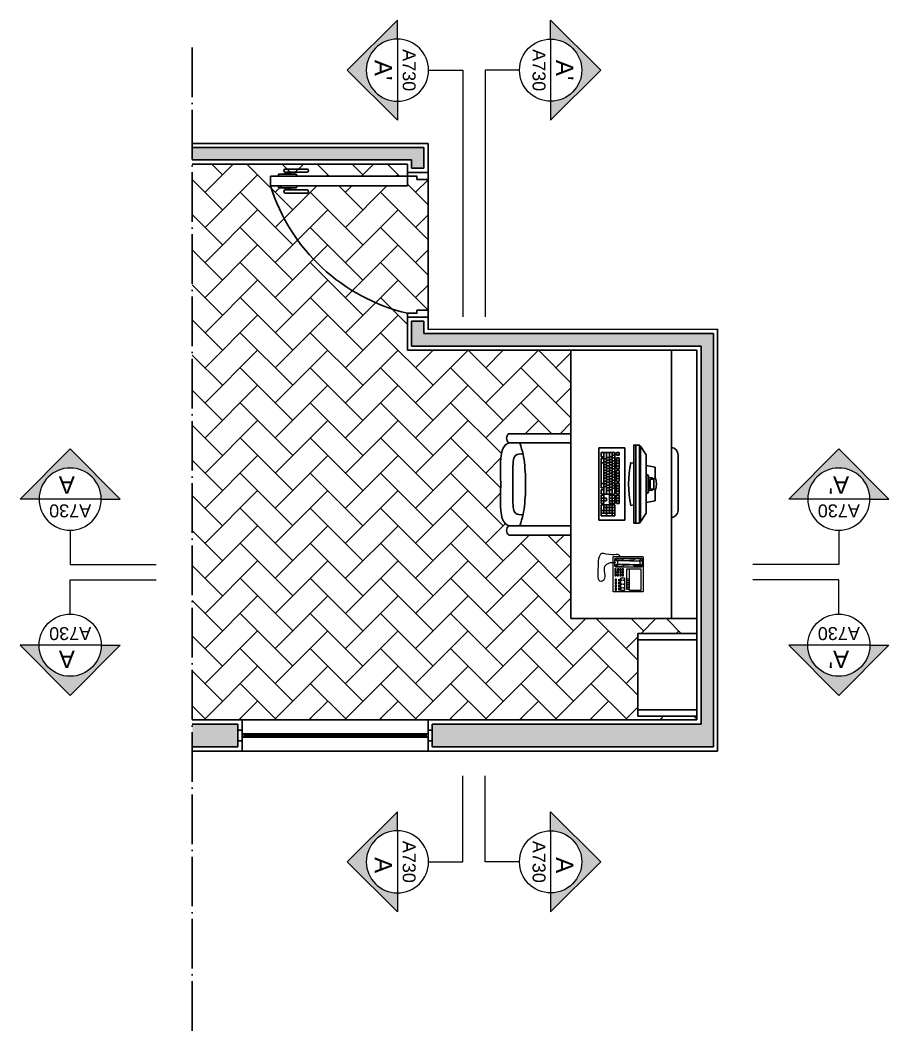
# Model space of a CAD drawing. Header units: inches. Extents: x 236 to 1587, y 460 to 1360.
# Drawn here: x 236.1 to 656.1, y 871.7 to 1360.5 of the extents above; entities that cross this region are included whole.
import ezdxf
from ezdxf.enums import TextEntityAlignment as Align

# ---------------------------------------------------------------- set-up
doc = ezdxf.new("R2010")
doc.units = ezdxf.units.IN
doc.header["$MEASUREMENT"] = 0
doc.linetypes.add('ACAD_ISO04W100', pattern=[30, 24, -3, 0, -3])
for name, color, linetype, lineweight in [('A-ANNO-SYMB', 3, 'Continuous', 18), ('A-DOOR-FULL', 4, 'Continuous', 25), ('Telephone - fax archweb', 175, 'Continuous', 9)]:
    doc.layers.add(name, color=color, linetype=linetype, lineweight=lineweight)
doc.layers.add('dettagli', color=2, linetype='Continuous')
doc.layers.add('linee sezione', color=3, linetype='ACAD_ISO04W100')
doc.styles.add('ARIAL', font='arial.ttf')
doc.styles.get("Standard").update_dxf_attribs({"font": 'arial.ttf'})
doc.linetypes.add('ISOLAMENTO', pattern='A,0.00254,-2.54,[134,ltypeshp.shx,S=2.54,R=0,X=-2.54,Y=0],-5.08,[134,ltypeshp.shx,S=2.54,R=180,X=2.54,Y=0],-2.54', length=10.16254)

# ---------------------------------------------------------------- blocks, each defined once
blk = doc.blocks.new('A$C684D5836')
at = {"color": 7}
for points in [[(-6.01, 23.07), (-5.68, 23.73), (-5.29, 24.32), (-4.83, 24.84), (-4.32, 25.29), (-3.73, 25.68), (-3.08, 26.02), (-2.35, 26.31), (-1.55, 26.55), (-0.66, 26.74), (0.38, 26.9), (1.65, 27.01), (3.23, 27.09), (5.19, 27.14), (7.61, 27.14), (10.55, 27.12), (14.11, 27.06)], [(34.23, 23.07), (33.9, 23.73), (33.51, 24.32), (33.05, 24.84), (32.54, 25.29), (31.95, 25.68), (31.3, 26.02), (30.57, 26.31), (29.77, 26.55), (28.88, 26.74), (27.84, 26.9), (26.57, 27.01), (24.99, 27.09), (23.03, 27.14), (20.61, 27.14), (17.67, 27.12), (14.11, 27.06)], [(-10.39, -6.93), (-10.39, 23.07)], [(-6.01, 23.07), (-6.01, -6.93)], [(-0.62, 16.3), (-0.6, 17.24), (-0.49, 18.26), (-0.3, 19.05), (-0.02, 19.67), (0.37, 20.13), (0.86, 20.46), (1.47, 20.7), (2.21, 20.88), (3.08, 21.01), (4.1, 21.11), (5.29, 21.18), (6.65, 21.22), (8.2, 21.25), (9.95, 21.27), (11.92, 21.27), (14.12, 21.27)], [(28.85, 16.3), (28.82, 17.24), (28.71, 18.26), (28.52, 19.05), (28.24, 19.67), (27.85, 20.13), (27.36, 20.46), (26.75, 20.7), (26.02, 20.88), (25.14, 21.01), (24.12, 21.11), (22.93, 21.18), (21.57, 21.22), (20.02, 21.25), (18.27, 21.27), (16.3, 21.27), (14.1, 21.27)], [(34.23, 23.07), (34.23, -6.93)], [(38.61, -6.93), (38.61, 23.07)], [(-6.01, 17.89), (-4.56, 17.38), (-3.16, 16.95), (-1.8, 16.58), (-0.47, 16.26), (0.85, 16), (2.19, 15.78), (3.55, 15.6), (4.96, 15.45), (6.42, 15.33), (7.89, 15.23), (9.33, 15.15), (10.67, 15.09), (11.87, 15.05), (12.88, 15.02), (13.64, 15.01), (14.11, 15)], [(34.23, 17.89), (32.78, 17.38), (31.38, 16.95), (30.03, 16.58), (28.69, 16.26), (27.37, 16), (26.03, 15.78), (24.67, 15.6), (23.26, 15.45), (21.8, 15.33), (20.33, 15.23), (18.89, 15.15), (17.55, 15.09), (16.35, 15.05), (15.34, 15.02), (14.58, 15.01), (14.11, 15)]]:
    blk.add_lwpolyline(points, dxfattribs=at)
for centre in [(-8.2, 21.66), (36.42, 21.66)]:
    blk.add_arc(centre, 2.6, 32.7791, 147.2209, dxfattribs=at)
blk = doc.blocks.new('SYMBOL')
at = {"layer": 'A-ANNO-SYMB', "linetype": 'Continuous', "lineweight": 20}
h = blk.add_hatch(color=256, dxfattribs=at)
h.dxf.hatch_style = 1
h.paths.add_polyline_path([(11.2063, 4.9481), (11.316, 4.9481, -1), (11.678, 4.9481), (11.7877, 4.9481), (11.497, 5.2405)])
at = {"linetype": 'Continuous', "lineweight": 20}
blk.add_line((11.316, 4.9481), (11.678, 4.9481), dxfattribs=at)
at = {"layer": 'A-ANNO-SYMB', "linetype": 'Continuous', "lineweight": 20}
for p, q in [((11.2063, 4.9481), (11.497, 5.2405)), ((11.7877, 4.9481), (11.497, 5.2405)), ((11.316, 4.9481), (11.2063, 4.9481)), ((11.678, 4.9481), (11.7877, 4.9481))]:
    blk.add_line(p, q, dxfattribs=at)
blk.add_circle((11.497, 4.9481), 0.181, dxfattribs=at)
for tag, p in [('TAVOLA', (11.497, 5.08)), ('SEZIONE', (11.497, 4.9181))]:
    blk.add_attdef(tag, text='', height=0.1, dxfattribs=at).set_placement(p, align=Align.TOP_CENTER)

msp = doc.modelspace()

# ---------------------------------------------------------------- hatches: boundary and pattern name
at = {"true_color": 0x939598}
h = msp.add_hatch(dxfattribs=at)
h.set_pattern_fill('HONEY', color=252, scale=10)
h.set_pattern_definition([(0, (-523.1147, 547.4924), (1.875, 1.08253175), [1.25, -2.5]), (120, (-523.1147, 547.4924), (-1.875, 1.08253175), [1.25, -2.5]), (60, (-523.1147, 547.4924), (4e-16, 2.1650635), [-2.5, 1.25])])
h.paths.add_polyline_path([(431.33, 1298.88), (319.25, 1298.88), (319.25, 1292.88), (425.33, 1292.88), (425.33, 1288.88), (431.33, 1288.88)])
h.paths.add_polyline_path([(571.33, 1209.04), (433.33, 1209.04), (431.33, 1209.04), (431.33, 1214.88), (425.33, 1214.88), (425.33, 1202.88), (565.33, 1202.88), (565.33, 1020.04), (435.33, 1020.04), (435.33, 1017.04), (435.33, 1012.04), (435.33, 1009.04), (571.33, 1009.04)])
h.paths.add_polyline_path([(341.33, 1017.04), (341.33, 1020.04), (319.25, 1020.04), (319.25, 1009.04), (341.33, 1009.04), (341.33, 1012.04)])
h = msp.add_hatch(dxfattribs=at)
h.set_pattern_fill('AR-HBONE', color=252, scale=3)
h.set_pattern_definition([(45, (-523.115, 547.492), (0, 16.97056), [36, -12]), (135, (-514.629, 555.978), (1e-15, 16.97056), [36, -12])])
h.paths.add_polyline_path([(502.42, 1111.49), (472.42, 1111.49, -0.545455), (472.42, 1115.87), (471.43, 1116.37), (470.4, 1117.28), (469.81, 1118.15), (469.48, 1118.81), (469.19, 1119.53), (468.95, 1120.33), (468.75, 1121.22), (468.6, 1122.27), (468.48, 1123.54), (468.4, 1125.12), (468.36, 1127.08), (468.35, 1129.49), (468.38, 1132.44), (468.44, 1135.99), (468.38, 1139.55), (468.35, 1142.5), (468.36, 1144.91), (468.4, 1146.87), (468.48, 1148.45), (468.6, 1149.72), (468.75, 1150.77), (468.95, 1151.66), (469.31, 1152.87), (469.98, 1154.17), (470.88, 1155.2), (472.26, 1156.12), (472.42, 1156.12, -0.545455), (472.42, 1160.49), (502.42, 1160.49), (502.42, 1200.88), (423.33, 1200.88), (423.33, 1216.88), (423.33, 1218.74, -0.26477), (357.06, 1280.4), (357.06, 1285.01), (361, 1285.01), (361, 1286.01), (363.82, 1286.01), (363.82, 1287.01), (364.17, 1287.01), (364.17, 1286.01), (369.64, 1286.01), (369.64, 1285.01), (423.33, 1285.01), (423.33, 1286.88), (423.33, 1290.88), (319.25, 1290.88), (319.25, 1022.04), (343.33, 1022.04), (433.33, 1022.04), (563.33, 1022.04), (563.33, 1023.88), (534.68, 1023.88), (534.68, 1063.88), (563.33, 1063.88), (563.33, 1071.06), (502.42, 1071.06)])
h.paths.add_polyline_path([(433.33, 1283.52), (427.95, 1283.52), (427.95, 1285.01), (423.33, 1285.01), (423.33, 1280.4), (357.06, 1280.4, 0.26477), (423.33, 1218.74), (427.95, 1218.74), (427.95, 1220.23), (433.33, 1220.23)], flags=17)
h.paths.add_polyline_path([(374.85, 1276.9), (364.45, 1276.9, -1), (364.17, 1278.4), (364.17, 1278.9), (363.82, 1278.9), (363.82, 1279.4), (366.62, 1279.4), (366.62, 1278.9), (366.1, 1278.9), (366.1, 1278.4), (374.54, 1278.4, -1)], flags=16)

# ---------------------------------------------------------------- linework, layer by layer
for p, q in [((319.25, 1300.88), (433.33, 1300.88)), ((433.33, 1286.88), (433.33, 1300.88)), ((431.33, 1298.88), (319.25, 1298.88)), ((431.33, 1298.88), (431.33, 1288.88)), ((425.33, 1292.88), (319.25, 1292.88)), ((423.33, 1290.88), (319.25, 1290.88)), ((423.33, 1286.88), (423.33, 1290.88)), ((425.33, 1292.88), (425.33, 1288.88)), ((423.33, 1286.88), (433.33, 1286.88)), ((425.33, 1288.88), (431.33, 1288.88)), ((423.33, 1200.88), (423.33, 1216.88)), ((433.33, 1216.88), (423.33, 1216.88)), ((423.33, 1216.88), (433.33, 1216.88)), ((425.33, 1202.88), (425.33, 1214.88)), ((425.33, 1214.88), (431.33, 1214.88)), ((431.33, 1209.04), (431.33, 1214.88)), ((433.33, 1210.88), (433.33, 1216.88)), ((433.33, 1210.88), (433.33, 1216.88)), ((433.33, 1209.04), (431.33, 1209.04)), ((433.33, 1210.88), (573.33, 1211.04)), ((571.33, 1209.04), (433.33, 1209.04)), ((571.33, 1009.04), (571.33, 1209.04)), ((573.33, 1211.04), (573.33, 1007.04)), ((565.33, 1202.88), (425.33, 1202.88)), ((565.33, 1020.04), (565.33, 1202.88)), ((423.33, 1200.88), (563.33, 1200.88)), ((563.33, 1200.88), (563.33, 1022.04)), ((343.33, 1022.04), (319.25, 1022.04)), ((343.33, 1022.04), (343.33, 1017.04)), ((433.33, 1022.04), (563.33, 1022.04)), ((433.33, 1022.04), (433.33, 1017.04)), ((341.33, 1020.04), (319.25, 1020.04)), ((341.33, 1020.04), (341.33, 1017.04)), ((435.33, 1020.04), (565.33, 1020.04)), ((435.33, 1020.04), (435.33, 1017.04)), ((341.33, 1012.04), (341.33, 1009.04)), ((343.33, 1012.04), (343.33, 1007.04)), ((433.33, 1007.04), (433.33, 1012.04)), ((435.33, 1012.04), (435.33, 1009.04)), ((341.33, 1009.04), (319.25, 1009.04)), ((343.33, 1007.04), (319.25, 1007.04)), ((573.33, 1007.04), (433.33, 1007.04)), ((435.33, 1009.04), (435.33, 1009.04)), ((435.33, 1009.04), (571.33, 1009.04))]:
    msp.add_line(p, q)
at = {"color": 4}
for p, q in [((361, 1285.01), (361, 1286.01)), ((361, 1286.01), (369.64, 1286.01)), ((363.82, 1286.51), (366.62, 1286.51)), ((363.82, 1286.51), (363.82, 1286.01)), ((364.17, 1288.51), (374.85, 1288.51)), ((364.17, 1286.51), (364.17, 1287.01)), ((364.17, 1287.01), (374.85, 1287.01)), ((364.17, 1287.01), (366.1, 1287.01)), ((366.1, 1287.01), (366.1, 1286.51)), ((366.62, 1286.51), (366.62, 1286.01)), ((369.64, 1286.01), (369.64, 1285.01)), ((357.06, 1280.4), (357.06, 1285.01)), ((357.06, 1285.01), (423.33, 1285.01)), ((369.64, 1285.01), (361, 1285.01)), ((361, 1285.01), (369.64, 1285.01)), ((423.33, 1285.01), (423.33, 1280.4)), ((423.33, 1280.4), (357.06, 1280.4)), ((369.64, 1280.4), (361, 1280.4)), ((361, 1280.4), (361, 1279.4)), ((361, 1280.4), (369.64, 1280.4)), ((361, 1279.4), (369.64, 1279.4)), ((363.82, 1278.9), (363.82, 1279.4)), ((363.82, 1278.9), (366.62, 1278.9)), ((364.17, 1278.9), (364.17, 1278.4)), ((364.17, 1278.4), (374.85, 1278.4)), ((364.17, 1278.4), (366.1, 1278.4)), ((364.17, 1276.9), (374.85, 1276.9)), ((366.1, 1278.4), (366.1, 1278.9)), ((366.62, 1278.9), (366.62, 1279.4)), ((369.64, 1279.4), (369.64, 1280.4)), ((502.42, 1200.88), (563.33, 1200.88)), ((563.33, 1200.88), (502.42, 1200.88)), ((502.42, 1200.88), (502.42, 1071.06)), ((563.33, 1200.88), (545.16, 1200.88)), ((550.96, 1200.88), (550.96, 1071.06)), ((563.33, 1200.88), (563.33, 1071.06)), ((533.77, 1155.02), (533.77, 1117.31)), ((535.62, 1155.02), (535.62, 1117.31)), ((536.1, 1154.54), (536.1, 1117.8)), ((550.96, 1119.87), (550.96, 1153.85)), ((554.19, 1123.28), (554.19, 1150.21)), ((531.44, 1146.49), (532.74, 1146.25)), ((538.77, 1145.11), (543.14, 1144.29)), ((543.14, 1144.29), (543.14, 1138.84)), ((538.77, 1140.78), (539.01, 1140.78)), ((539.01, 1140.78), (539.01, 1131.56)), ((539.01, 1140.78), (539.98, 1140.29)), ((539.98, 1140.29), (539.98, 1132.05)), ((539.98, 1139.32), (541.81, 1139.09)), ((541.92, 1138.97), (541.92, 1138.72)), ((543.25, 1138.84), (541.92, 1138.72)), ((540.71, 1138.59), (540.71, 1133.74)), ((540.71, 1138.59), (541.8, 1138.59)), ((542.53, 1138.59), (541.8, 1138.59)), ((542.53, 1138.59), (542.53, 1133.74)), ((538.77, 1131.56), (539.01, 1131.56)), ((539.01, 1131.56), (539.98, 1132.05)), ((539.98, 1133.02), (541.81, 1133.25)), ((540.71, 1133.74), (541.8, 1133.74)), ((542.53, 1133.74), (541.8, 1133.74)), ((541.92, 1133.62), (541.92, 1133.37)), ((543.25, 1133.5), (541.92, 1133.62)), ((543.14, 1133.5), (543.14, 1128.05)), ((531.44, 1125.85), (532.74, 1126.09)), ((538.77, 1127.22), (543.14, 1128.05)), ((502.42, 1071.06), (563.33, 1071.06)), ((563.33, 1063.88), (534.68, 1063.88)), ((563.33, 1063.88), (534.68, 1063.88)), ((534.68, 1063.88), (534.68, 1023.88)), ((563.33, 1060.88), (534.68, 1060.88)), ((563.33, 1023.88), (563.33, 1063.88)), ((563.33, 1063.88), (563.33, 1060.88)), ((563.33, 1026.88), (534.68, 1026.88)), ((563.33, 1023.88), (563.33, 1026.88)), ((433.33, 1022.04), (343.33, 1022.04)), ((534.68, 1023.88), (563.33, 1023.88)), ((344.33, 1014.69), (432.33, 1014.69)), ((344.33, 1014.39), (432.33, 1014.39)), ((345.33, 1015.39), (431.33, 1015.39)), ((345.33, 1013.69), (431.33, 1013.69)), ((343.33, 1007.04), (433.33, 1007.04))]:
    msp.add_line(p, q, dxfattribs=at)
at = {"color": 4, "linetype": 'Continuous'}
for p, q in [((515.87, 1153.59), (528.48, 1153.59)), ((515.87, 1118.67), (515.87, 1153.59)), ((528.48, 1153.59), (528.48, 1118.67)), ((518.33, 1151.43), (517, 1151.43)), ((517, 1151.43), (517, 1149.37)), ((517, 1149.37), (518.33, 1149.37)), ((518.33, 1151.43), (519.66, 1151.43)), ((518.33, 1148.28), (518.33, 1151.43)), ((519.66, 1149.01), (519.66, 1151.43)), ((519.66, 1151.43), (519.66, 1148.28)), ((519.66, 1151.43), (521, 1151.43)), ((519.66, 1147.67), (519.66, 1149.01)), ((521, 1149.01), (519.66, 1149.01)), ((519.66, 1149.01), (521, 1149.01)), ((521, 1151.43), (522.33, 1151.43)), ((521, 1149.37), (521, 1151.43)), ((521, 1151.43), (521, 1149.01)), ((522.33, 1149.37), (521, 1149.37)), ((521, 1149.37), (522.33, 1149.37)), ((521, 1148.04), (521, 1149.37)), ((521, 1149.01), (521, 1147.67)), ((522.33, 1151.43), (523.67, 1151.43)), ((522.33, 1150.1), (522.33, 1151.43)), ((522.33, 1151.43), (522.33, 1149.37)), ((523.67, 1150.1), (522.33, 1150.1)), ((522.33, 1150.1), (523.67, 1150.1)), ((522.33, 1148.76), (522.33, 1150.1)), ((522.33, 1149.37), (522.33, 1148.04)), ((523.67, 1148.76), (522.33, 1148.76)), ((522.33, 1148.76), (523.67, 1148.76)), ((522.33, 1147.43), (522.33, 1148.76)), ((523.67, 1151.43), (523.67, 1150.1)), ((523.67, 1150.1), (523.67, 1148.76)), ((523.67, 1148.76), (523.67, 1147.43)), ((524.39, 1151.43), (525.73, 1151.43)), ((524.39, 1150.1), (524.39, 1151.43)), ((524.39, 1150.1), (525.73, 1150.1)), ((525.73, 1148.84), (524.39, 1148.84)), ((524.39, 1147.51), (524.39, 1148.84)), ((525.73, 1151.43), (525.73, 1150.1)), ((525.73, 1148.84), (525.73, 1147.51)), ((518.33, 1148.46), (517, 1148.46)), ((517, 1148.46), (517, 1146.4)), ((518.33, 1146.4), (517, 1146.4)), ((517, 1146.4), (518.33, 1146.4)), ((517, 1146.4), (517, 1136.34)), ((518.33, 1148.28), (519.66, 1148.28)), ((519.66, 1148.28), (518.33, 1148.28)), ((518.33, 1146.94), (518.33, 1148.28)), ((518.33, 1145.61), (518.33, 1146.94)), ((518.33, 1146.94), (519.66, 1146.94)), ((519.66, 1146.94), (518.33, 1146.94)), ((518.33, 1136.34), (518.33, 1146.4)), ((519.66, 1145.61), (518.33, 1145.61)), ((518.33, 1145.61), (519.66, 1145.61)), ((518.33, 1144.28), (518.33, 1145.61)), ((518.33, 1144.28), (519.66, 1144.28)), ((519.66, 1144.28), (518.33, 1144.28)), ((518.33, 1142.94), (518.33, 1144.28)), ((519.66, 1148.28), (519.66, 1146.94)), ((519.66, 1146.34), (519.66, 1147.67)), ((521, 1147.67), (519.66, 1147.67)), ((519.66, 1147.67), (521, 1147.67)), ((519.66, 1146.94), (519.66, 1145.61)), ((519.66, 1145), (519.66, 1146.34)), ((521, 1146.34), (519.66, 1146.34)), ((519.66, 1146.34), (521, 1146.34)), ((519.66, 1145.61), (519.66, 1144.28)), ((519.66, 1143.67), (519.66, 1145)), ((519.66, 1145), (521, 1145)), ((521, 1145), (519.66, 1145)), ((519.66, 1144.28), (519.66, 1142.94)), ((521, 1148.04), (522.33, 1148.04)), ((522.33, 1148.04), (521, 1148.04)), ((521, 1146.7), (521, 1148.04)), ((521, 1147.67), (521, 1146.34)), ((521, 1145.37), (521, 1146.7)), ((521, 1146.7), (522.33, 1146.7)), ((522.33, 1146.7), (521, 1146.7)), ((521, 1146.34), (521, 1145)), ((521, 1145.37), (522.33, 1145.37)), ((522.33, 1145.37), (521, 1145.37)), ((521, 1144.03), (521, 1145.37)), ((521, 1145), (521, 1143.67)), ((521, 1144.03), (522.33, 1144.03)), ((522.33, 1144.03), (521, 1144.03)), ((521, 1142.7), (521, 1144.03)), ((522.33, 1148.04), (522.33, 1146.7)), ((523.67, 1147.43), (522.33, 1147.43)), ((522.33, 1147.43), (523.67, 1147.43)), ((522.33, 1146.1), (522.33, 1147.43)), ((522.33, 1146.7), (522.33, 1145.37)), ((523.67, 1146.1), (522.33, 1146.1)), ((522.33, 1146.1), (523.67, 1146.1)), ((522.33, 1144.76), (522.33, 1146.1)), ((522.33, 1145.37), (522.33, 1144.03)), ((523.67, 1144.76), (522.33, 1144.76)), ((522.33, 1144.76), (523.67, 1144.76)), ((522.33, 1143.43), (522.33, 1144.76)), ((522.33, 1144.03), (522.33, 1142.7)), ((523.67, 1147.43), (523.67, 1146.1)), ((523.67, 1146.1), (523.67, 1144.76)), ((523.67, 1144.76), (523.67, 1143.43)), ((524.39, 1146.18), (524.39, 1147.51)), ((524.39, 1147.51), (525.73, 1147.51)), ((525.73, 1147.51), (524.39, 1147.51)), ((524.39, 1146.18), (525.73, 1146.18)), ((525.73, 1146.18), (524.39, 1146.18)), ((524.39, 1144.84), (524.39, 1146.18)), ((524.39, 1143.51), (524.39, 1144.84)), ((524.39, 1144.84), (525.73, 1144.84)), ((525.73, 1144.84), (524.39, 1144.84)), ((525.73, 1147.51), (525.73, 1146.18)), ((525.73, 1146.18), (525.73, 1144.84)), ((525.73, 1144.84), (525.73, 1143.51)), ((519.66, 1142.94), (518.33, 1142.94)), ((518.33, 1142.94), (519.66, 1142.94)), ((518.33, 1141.61), (518.33, 1142.94)), ((518.33, 1141.61), (519.66, 1141.61)), ((519.66, 1141.61), (518.33, 1141.61)), ((518.33, 1140.28), (518.33, 1141.61)), ((518.33, 1140.28), (519.66, 1140.28)), ((518.33, 1138.94), (518.33, 1140.28)), ((518.33, 1140.28), (519.66, 1140.28)), ((519.66, 1138.94), (518.33, 1138.94)), ((518.33, 1138.94), (519.66, 1138.94)), ((518.33, 1137.61), (518.33, 1138.94)), ((521, 1143.67), (519.66, 1143.67)), ((519.66, 1143.67), (521, 1143.67)), ((519.66, 1142.34), (519.66, 1143.67)), ((519.66, 1142.94), (519.66, 1141.61)), ((519.66, 1141), (519.66, 1142.34)), ((519.66, 1142.34), (521, 1142.34)), ((521, 1142.34), (519.66, 1142.34)), ((519.66, 1141.61), (519.66, 1140.28)), ((519.66, 1139.67), (519.66, 1141)), ((521, 1141), (519.66, 1141)), ((519.66, 1141), (521, 1141)), ((519.66, 1140.28), (519.66, 1138.94)), ((519.66, 1138.34), (519.66, 1139.67)), ((519.66, 1139.67), (521, 1139.67)), ((521, 1139.67), (519.66, 1139.67)), ((519.66, 1138.94), (519.66, 1137.61)), ((521, 1143.67), (521, 1142.34)), ((521, 1142.7), (522.33, 1142.7)), ((522.33, 1142.7), (521, 1142.7)), ((521, 1141.37), (521, 1142.7)), ((521, 1142.34), (521, 1141)), ((521, 1141.37), (522.33, 1141.37)), ((522.33, 1141.37), (521, 1141.37)), ((521, 1140.03), (521, 1141.37)), ((521, 1141), (521, 1139.67)), ((521, 1140.03), (522.33, 1140.03)), ((522.33, 1140.03), (521, 1140.03)), ((521, 1138.7), (521, 1140.03)), ((521, 1139.67), (521, 1138.34)), ((523.67, 1143.43), (522.33, 1143.43)), ((522.33, 1143.43), (523.67, 1143.43)), ((522.33, 1142.09), (522.33, 1143.43)), ((522.33, 1142.7), (522.33, 1141.37)), ((523.67, 1142.09), (522.33, 1142.09)), ((522.33, 1142.09), (523.67, 1142.09)), ((522.33, 1140.76), (522.33, 1142.09)), ((522.33, 1141.37), (522.33, 1140.03)), ((523.67, 1140.76), (522.33, 1140.76)), ((522.33, 1140.76), (523.67, 1140.76)), ((522.33, 1139.43), (522.33, 1140.76)), ((522.33, 1140.03), (522.33, 1138.7)), ((523.67, 1139.43), (522.33, 1139.43)), ((522.33, 1139.43), (523.67, 1139.43)), ((522.33, 1138.09), (522.33, 1139.43)), ((523.67, 1143.43), (523.67, 1142.09)), ((523.67, 1142.09), (523.67, 1140.76)), ((523.67, 1140.76), (523.67, 1139.43)), ((523.67, 1139.43), (523.67, 1138.09)), ((525.73, 1143.51), (524.39, 1143.51)), ((524.39, 1141.46), (524.39, 1142.79)), ((525.73, 1142.79), (524.39, 1142.79)), ((525.73, 1141.46), (524.39, 1141.46)), ((524.39, 1141.46), (525.73, 1141.46)), ((524.39, 1140.12), (524.39, 1141.46)), ((524.39, 1138.79), (524.39, 1140.12)), ((525.73, 1140.12), (524.39, 1140.12)), ((524.39, 1140.12), (525.73, 1140.12)), ((525.73, 1138.79), (524.39, 1138.79)), ((524.39, 1138.79), (525.73, 1138.79)), ((524.39, 1137.46), (524.39, 1138.79)), ((525.73, 1142.79), (525.73, 1141.46)), ((525.73, 1141.46), (525.73, 1140.12)), ((525.73, 1140.12), (525.73, 1138.79)), ((525.73, 1138.79), (525.73, 1137.46)), ((517, 1136.34), (517, 1134.27)), ((517, 1136.34), (518.33, 1136.34)), ((518.33, 1136.34), (517, 1136.34)), ((517, 1134.27), (518.33, 1134.27)), ((518.33, 1137.61), (519.66, 1137.61)), ((518.33, 1136.27), (518.33, 1137.61)), ((518.33, 1137.61), (519.66, 1137.61)), ((518.33, 1136.27), (519.66, 1136.27)), ((519.66, 1136.27), (518.33, 1136.27)), ((518.33, 1134.94), (518.33, 1136.27)), ((518.33, 1134.94), (518.33, 1131.3)), ((519.66, 1134.94), (518.33, 1134.94)), ((519.66, 1137), (519.66, 1138.34)), ((521, 1138.34), (519.66, 1138.34)), ((519.66, 1138.34), (521, 1138.34)), ((519.66, 1137.61), (519.66, 1136.27)), ((519.66, 1135.67), (519.66, 1137)), ((519.66, 1137), (521, 1137)), ((521, 1137), (519.66, 1137)), ((519.66, 1136.27), (519.66, 1134.94)), ((519.66, 1134.33), (519.66, 1135.67)), ((521, 1135.67), (519.66, 1135.67)), ((519.66, 1135.67), (521, 1135.67)), ((519.66, 1133), (519.66, 1134.33)), ((519.66, 1134.33), (521, 1134.33)), ((521, 1134.33), (519.66, 1134.33)), ((521, 1138.7), (522.33, 1138.7)), ((522.33, 1138.7), (521, 1138.7)), ((521, 1137.37), (521, 1138.7)), ((521, 1138.34), (521, 1137)), ((521, 1136.03), (521, 1137.37)), ((521, 1137.37), (522.33, 1137.37)), ((522.33, 1137.37), (521, 1137.37)), ((521, 1137), (521, 1135.67)), ((521, 1136.03), (522.33, 1136.03)), ((522.33, 1136.03), (521, 1136.03)), ((521, 1134.7), (521, 1136.03)), ((521, 1135.67), (521, 1134.33)), ((521, 1133.36), (521, 1134.7)), ((521, 1134.7), (522.33, 1134.7)), ((522.33, 1134.7), (521, 1134.7)), ((521, 1134.33), (521, 1133)), ((522.33, 1138.7), (522.33, 1137.37)), ((523.67, 1138.09), (522.33, 1138.09)), ((522.33, 1138.09), (523.67, 1138.09)), ((522.33, 1136.76), (522.33, 1138.09)), ((522.33, 1137.37), (522.33, 1136.03)), ((523.67, 1136.76), (522.33, 1136.76)), ((522.33, 1136.76), (523.67, 1136.76)), ((522.33, 1135.43), (522.33, 1136.76)), ((522.33, 1136.03), (522.33, 1134.7)), ((522.33, 1134.09), (522.33, 1135.43)), ((523.67, 1135.43), (522.33, 1135.43)), ((522.33, 1135.43), (523.67, 1135.43)), ((522.33, 1134.7), (522.33, 1133.36)), ((523.67, 1134.09), (522.33, 1134.09)), ((522.33, 1134.09), (523.67, 1134.09)), ((522.33, 1131.3), (522.33, 1134.09)), ((523.67, 1138.09), (523.67, 1136.76)), ((523.67, 1136.76), (523.67, 1135.43)), ((523.67, 1135.43), (523.67, 1134.09)), ((523.67, 1134.09), (523.67, 1131.3)), ((525.73, 1137.46), (524.39, 1137.46)), ((525.73, 1136.64), (524.39, 1136.64)), ((524.39, 1135.3), (524.39, 1136.64)), ((524.39, 1133.97), (524.39, 1135.3)), ((525.73, 1135.3), (524.39, 1135.3)), ((524.39, 1135.3), (525.73, 1135.3)), ((524.39, 1133.97), (525.73, 1133.97)), ((525.73, 1133.97), (524.39, 1133.97)), ((524.39, 1132.64), (524.39, 1133.97)), ((525.73, 1136.64), (525.73, 1135.3)), ((525.73, 1135.3), (525.73, 1133.97)), ((525.73, 1133.97), (525.73, 1132.64)), ((518.33, 1133.36), (517, 1133.36)), ((517, 1133.36), (517, 1131.3)), ((517, 1131.3), (518.33, 1131.3)), ((517, 1130.7), (518.33, 1130.7)), ((517, 1129.36), (517, 1130.7)), ((518.33, 1129.36), (517, 1129.36)), ((517, 1129.36), (518.33, 1129.36)), ((517, 1128.03), (517, 1129.36)), ((519.66, 1131.3), (518.33, 1131.3)), ((518.33, 1130.7), (518.33, 1129.36)), ((518.33, 1129.36), (519.66, 1129.36)), ((518.33, 1128.03), (518.33, 1129.36)), ((518.33, 1129.36), (518.33, 1128.03)), ((519.66, 1133), (519.66, 1131.3)), ((521, 1133), (519.66, 1133)), ((521, 1131.3), (519.66, 1131.3)), ((519.66, 1129.36), (519.66, 1128.03)), ((521, 1133.36), (522.33, 1133.36)), ((521, 1133.36), (522.33, 1133.36)), ((521, 1131.3), (521, 1133.36)), ((521, 1131.3), (522.33, 1131.3)), ((521, 1129.36), (521, 1130.7)), ((521, 1130.7), (522.33, 1130.7)), ((521, 1129.36), (522.33, 1129.36)), ((522.33, 1129.36), (521, 1129.36)), ((521, 1128.03), (521, 1129.36)), ((522.33, 1133.36), (522.33, 1131.3)), ((523.67, 1131.3), (522.33, 1131.3)), ((522.33, 1129.36), (522.33, 1130.7)), ((522.33, 1130.7), (523.67, 1130.7)), ((522.33, 1130.7), (522.33, 1129.36)), ((522.33, 1129.36), (523.67, 1129.36)), ((523.67, 1129.36), (522.33, 1129.36)), ((522.33, 1128.03), (522.33, 1129.36)), ((522.33, 1129.36), (522.33, 1128.03)), ((523.67, 1130.7), (523.67, 1129.36)), ((523.67, 1129.36), (523.67, 1128.03)), ((524.39, 1132.64), (525.73, 1132.64)), ((524.39, 1131.3), (524.39, 1132.64)), ((525.73, 1132.64), (524.39, 1132.64)), ((525.73, 1131.3), (524.39, 1131.3)), ((524.39, 1129.36), (524.39, 1130.7)), ((524.39, 1130.7), (525.73, 1130.7)), ((525.73, 1129.36), (524.39, 1129.36)), ((524.39, 1129.36), (525.73, 1129.36)), ((524.39, 1128.03), (524.39, 1129.36)), ((525.73, 1132.64), (525.73, 1131.3)), ((525.73, 1130.7), (525.73, 1129.36)), ((525.73, 1129.36), (525.73, 1128.03)), ((517, 1126.7), (517, 1128.03)), ((517, 1128.03), (518.33, 1128.03)), ((518.33, 1128.03), (517, 1128.03)), ((518.33, 1126.7), (517, 1126.7)), ((518.33, 1126.09), (517, 1126.09)), ((517, 1123.42), (517, 1126.09)), ((519.66, 1128.03), (518.33, 1128.03)), ((518.33, 1128.03), (518.33, 1126.7)), ((518.33, 1126.09), (519.66, 1126.09)), ((518.33, 1124.76), (518.33, 1126.09)), ((518.33, 1124.76), (519.66, 1124.76)), ((519.66, 1124.76), (518.33, 1124.76)), ((518.33, 1123.42), (518.33, 1124.76)), ((519.66, 1126.09), (519.66, 1124.76)), ((519.66, 1126.09), (519.66, 1124.76)), ((519.66, 1126.09), (521, 1126.09)), ((519.66, 1124.76), (519.66, 1123.42)), ((519.66, 1124.76), (519.66, 1123.42)), ((519.66, 1124.76), (521, 1124.76)), ((521, 1128.03), (522.33, 1128.03)), ((522.33, 1128.03), (521, 1128.03)), ((521, 1126.7), (521, 1128.03)), ((522.33, 1126.7), (521, 1126.7)), ((521, 1126.09), (522.33, 1126.09)), ((521, 1124.76), (521, 1126.09)), ((521, 1126.09), (521, 1124.76)), ((521, 1124.76), (522.33, 1124.76)), ((522.33, 1124.76), (521, 1124.76)), ((521, 1123.42), (521, 1124.76)), ((521, 1124.76), (521, 1123.42)), ((522.33, 1128.03), (523.67, 1128.03)), ((523.67, 1128.03), (522.33, 1128.03)), ((522.33, 1126.7), (522.33, 1128.03)), ((522.33, 1128.03), (522.33, 1126.7)), ((523.67, 1126.7), (522.33, 1126.7)), ((522.33, 1126.09), (523.67, 1126.09)), ((522.33, 1124.76), (522.33, 1126.09)), ((522.33, 1126.09), (522.33, 1124.76)), ((522.33, 1124.76), (523.67, 1124.76)), ((523.67, 1124.76), (522.33, 1124.76)), ((522.33, 1123.42), (522.33, 1124.76)), ((522.33, 1124.76), (522.33, 1123.42)), ((523.67, 1128.03), (523.67, 1126.7)), ((523.67, 1126.09), (523.67, 1124.76)), ((523.67, 1124.76), (523.67, 1123.42)), ((524.39, 1126.7), (524.39, 1128.03)), ((524.39, 1128.03), (525.73, 1128.03)), ((525.73, 1128.03), (524.39, 1128.03)), ((525.73, 1126.7), (524.39, 1126.7)), ((525.73, 1128.03), (525.73, 1126.7)), ((517, 1122.09), (517, 1123.42)), ((518.33, 1123.42), (517, 1123.42)), ((518.33, 1122.09), (517, 1122.09)), ((517, 1122.09), (517, 1120.75)), ((522.33, 1120.75), (517, 1120.75)), ((519.66, 1123.42), (518.33, 1123.42)), ((518.33, 1123.42), (518.33, 1122.09)), ((518.33, 1123.42), (518.33, 1122.09)), ((518.33, 1123.42), (519.66, 1123.42)), ((518.33, 1122.09), (519.66, 1122.09)), ((519.66, 1123.42), (519.66, 1122.09)), ((519.66, 1123.42), (519.66, 1122.09)), ((519.66, 1123.42), (521, 1123.42)), ((519.66, 1122.09), (519.66, 1120.75)), ((519.66, 1122.09), (521, 1122.09)), ((521, 1123.42), (522.33, 1123.42)), ((521, 1122.09), (521, 1123.42)), ((522.33, 1123.42), (521, 1123.42)), ((521, 1123.42), (521, 1122.09)), ((521, 1122.09), (522.33, 1122.09)), ((523.67, 1123.42), (522.33, 1123.42)), ((522.33, 1123.42), (523.67, 1123.42)), ((522.33, 1122.09), (522.33, 1123.42)), ((522.33, 1123.42), (522.33, 1122.09)), ((522.33, 1122.09), (523.67, 1122.09)), ((523.67, 1122.09), (522.33, 1122.09)), ((522.33, 1120.75), (522.33, 1122.09)), ((523.67, 1120.75), (522.33, 1120.75)), ((523.67, 1123.42), (523.67, 1122.09)), ((523.67, 1122.09), (523.67, 1120.75)), ((528.48, 1118.67), (515.87, 1118.67))]:
    msp.add_line(p, q, dxfattribs=at)
at = {"color": 1}
for p, q in [((343.33, 1017.04), (341.33, 1017.04)), ((341.33, 1017.04), (341.33, 1012.04)), ((343.33, 1015.39), (343.33, 1017.04)), ((435.33, 1017.04), (433.33, 1017.04)), ((433.33, 1015.39), (433.33, 1017.04)), ((435.33, 1012.04), (435.33, 1017.04)), ((341.33, 1012.04), (343.33, 1012.04)), ((343.33, 1015.39), (343.33, 1013.69)), ((345.33, 1015.39), (343.33, 1015.39)), ((343.33, 1013.69), (343.33, 1012.04)), ((343.33, 1013.69), (345.33, 1013.69)), ((344.33, 1013.99), (344.33, 1015.09)), ((344.33, 1015.09), (345.33, 1015.09)), ((344.33, 1015.09), (344.33, 1014.69)), ((344.33, 1013.99), (344.33, 1014.39)), ((345.33, 1013.99), (344.33, 1013.99)), ((345.33, 1015.39), (345.33, 1015.09)), ((345.33, 1013.69), (345.33, 1013.99)), ((433.33, 1015.39), (431.33, 1015.39)), ((431.33, 1015.39), (431.33, 1015.09)), ((431.33, 1015.09), (432.33, 1015.09)), ((431.33, 1013.69), (431.33, 1013.99)), ((432.33, 1013.99), (431.33, 1013.99)), ((431.33, 1013.69), (433.33, 1013.69)), ((432.33, 1015.09), (432.33, 1013.99)), ((433.33, 1013.69), (433.33, 1015.39)), ((433.33, 1013.69), (433.33, 1012.04)), ((433.33, 1012.04), (435.33, 1012.04))]:
    msp.add_line(p, q, dxfattribs=at)
at = {"color": 4}
msp.add_lwpolyline([(535.62, 1117.31), (532.74, 1117.31), (532.74, 1155.02), (535.62, 1155.02), (536.1, 1154.54), (538.77, 1150.3), (538.77, 1122.04), (536.1, 1117.8)], close=True, dxfattribs=at)
for centre, radius, start, end in [((364.31, 1287.76), 0.763, 100.4389, 259.5611), ((374.69, 1287.76), 0.766, 281.6375, 78.3625), ((364.31, 1277.65), 0.763, 100.4389, 259.5611), ((374.69, 1277.65), 0.766, 281.6375, 78.3625), ((550.7, 1150.37), 3.49, 357.4024, 85.6424), ((578.39, 1136.17), 48.08, 167.601, 192.399), ((541.8, 1138.97), 0.121, 0, 85.9144), ((543.25, 1138.59), 0.243, 12.0183, 90), ((541.8, 1138.72), 0.121, 270, 0), ((531.86, 1136.17), 11.89, 347.9817, 12.0183), ((541.8, 1133.62), 0.121, 0, 90), ((541.8, 1133.37), 0.121, 274.0856, 0), ((543.25, 1133.74), 0.243, 270, 347.9817), ((550.58, 1123.46), 3.61, 276.0884, 357.173)]:
    msp.add_arc(centre, radius, start, end, dxfattribs=at)
at = {"layer": 'A-ANNO-SYMB'}
for p, q in [((433.52, 1336.31), (450.14, 1336.31)), ((450.14, 1336.31), (450.14, 1217.09)), ((477.53, 1336.31), (460.91, 1336.31)), ((460.91, 1336.31), (460.91, 1217.09)), ((260.22, 1113.82), (260.22, 1097.19)), ((631.95, 1113.82), (631.95, 1097.19)), ((260.22, 1097.19), (301.78, 1097.19)), ((631.95, 1097.19), (590.39, 1097.19)), ((260.22, 1073.26), (260.22, 1089.89)), ((260.22, 1089.89), (301.78, 1089.89)), ((631.95, 1089.89), (590.39, 1089.89)), ((631.95, 1073.26), (631.95, 1089.89)), ((450.14, 953.44), (450.14, 995)), ((460.91, 953.44), (460.91, 995)), ((433.52, 953.44), (450.14, 953.44)), ((477.53, 953.44), (460.91, 953.44))]:
    msp.add_line(p, q, dxfattribs=at)
at = {"layer": 'A-DOOR-FULL'}
for points in [[(423.33, 1285.01), (423.33, 1286.88), (433.33, 1286.88), (433.33, 1283.52), (427.95, 1283.52), (427.95, 1285.01), (423.33, 1285.01)], [(423.33, 1218.74), (423.33, 1216.88), (433.33, 1216.88), (433.33, 1220.23), (427.95, 1220.23), (427.95, 1218.74), (423.33, 1218.74)]]:
    msp.add_lwpolyline(points, dxfattribs=at)
at = {"layer": 'dettagli'}
msp.add_line((433.33, 1220.23), (433.33, 1283.52), dxfattribs=at)
msp.add_arc((444.33, 1307.76), 91.46, 197.406, 256.7256, dxfattribs=at)
at = {"layer": 'linee sezione'}
msp.add_lwpolyline([(319.25, 871.73), (319.25, 1349.57)], dxfattribs=at)
at = {"layer": 'Telephone - fax archweb', "color": 4}
for p, q in [((522.82, 1100.97), (522.61, 1100.77)), ((522.61, 1100.77), (522.61, 1098.52)), ((537.22, 1100.97), (522.82, 1100.97)), ((524.07, 1100.14), (523.45, 1099.62)), ((523.55, 1099.41), (523.76, 1099.83)), ((523.76, 1099.83), (524.18, 1099.93)), ((536.6, 1100.14), (524.07, 1100.14)), ((524.18, 1099.93), (526.99, 1099.93)), ((524.18, 1099.93), (525.12, 1098.99)), ((526.99, 1099.93), (527.52, 1099.72)), ((527.52, 1099.72), (528.04, 1099.41)), ((533.05, 1099.72), (532.53, 1099.41)), ((533.57, 1099.93), (533.05, 1099.72)), ((536.39, 1099.93), (533.57, 1099.93)), ((536.39, 1099.93), (535.45, 1098.99)), ((536.81, 1099.83), (536.39, 1099.93)), ((537.12, 1099.62), (536.6, 1100.14)), ((537.02, 1099.41), (536.81, 1099.83)), ((537.43, 1100.77), (537.22, 1100.97)), ((537.43, 1084.27), (537.43, 1100.77)), ((522.61, 1098.15), (522.61, 1084.27)), ((523.45, 1099.62), (523.45, 1098.36)), ((523.86, 1098.36), (523.45, 1098.36)), ((523.45, 1098.05), (523.45, 1096.59)), ((523.86, 1098.05), (523.45, 1098.05)), ((523.45, 1096.59), (523.97, 1096.07)), ((523.51, 1098.36), (523.51, 1098.05)), ((523.55, 1098.36), (523.55, 1099.41)), ((524.91, 1098.89), (523.55, 1099.41)), ((523.55, 1096.9), (523.55, 1098.05)), ((524.91, 1097.43), (523.55, 1096.9)), ((523.55, 1096.9), (523.76, 1096.49)), ((524.28, 1095.13), (523.65, 1095.13)), ((523.65, 1095.13), (523.65, 1094.29)), ((523.76, 1096.49), (524.18, 1096.38)), ((523.86, 1098.36), (523.86, 1098.05)), ((523.97, 1096.07), (536.6, 1096.07)), ((524.18, 1096.38), (525.12, 1097.32)), ((524.18, 1096.38), (526.99, 1096.38)), ((524.28, 1094.29), (524.28, 1095.13)), ((525.12, 1098.99), (524.91, 1098.89)), ((524.91, 1098.89), (524.91, 1097.43)), ((525.12, 1097.32), (524.91, 1097.43)), ((525.53, 1095.13), (524.91, 1095.13)), ((524.91, 1095.13), (524.91, 1094.29)), ((530.75, 1098.99), (525.12, 1098.99)), ((530.75, 1097.32), (525.12, 1097.32)), ((525.53, 1094.29), (525.53, 1095.13)), ((526.06, 1095.13), (526.06, 1094.29)), ((526.68, 1095.13), (526.06, 1095.13)), ((526.68, 1094.29), (526.68, 1095.13)), ((526.99, 1096.38), (527.52, 1096.59)), ((527.2, 1095.13), (527.2, 1094.29)), ((527.83, 1095.13), (527.2, 1095.13)), ((527.52, 1096.59), (528.04, 1096.9)), ((527.83, 1094.29), (527.83, 1095.13)), ((528.04, 1099.41), (528.77, 1099.3)), ((528.04, 1096.9), (528.77, 1097.01)), ((528.77, 1099.3), (530.75, 1099.3)), ((528.77, 1097.01), (530.75, 1097.01)), ((529.5, 1095.13), (530.54, 1095.13)), ((529.5, 1085.11), (529.5, 1095.13)), ((530.54, 1095.13), (530.54, 1085.11)), ((531.8, 1099.3), (530.75, 1099.3)), ((530.75, 1098.99), (535.45, 1098.99)), ((530.75, 1097.32), (535.45, 1097.32)), ((531.8, 1097.01), (530.75, 1097.01)), ((530.75, 1095.13), (536.28, 1095.13)), ((530.75, 1084.69), (530.75, 1095.13)), ((532.53, 1099.41), (531.8, 1099.3)), ((532.53, 1096.9), (531.8, 1097.01)), ((533.05, 1096.59), (532.53, 1096.9)), ((533.57, 1096.38), (533.05, 1096.59)), ((536.39, 1096.38), (533.57, 1096.38)), ((535.45, 1098.99), (535.66, 1098.89)), ((535.45, 1097.32), (535.66, 1097.43)), ((536.39, 1096.38), (535.45, 1097.32)), ((535.66, 1098.89), (537.02, 1099.41)), ((535.66, 1098.89), (535.66, 1097.43)), ((535.66, 1097.43), (537.02, 1096.9)), ((536.28, 1095.13), (536.28, 1084.69)), ((536.81, 1096.49), (536.39, 1096.38)), ((536.6, 1096.07), (537.12, 1096.49)), ((537.02, 1096.9), (536.81, 1096.49)), ((537.02, 1096.9), (537.02, 1099.41)), ((537.12, 1096.49), (537.12, 1099.62)), ((523.65, 1094.29), (524.28, 1094.29)), ((524.28, 1093.88), (523.65, 1093.88)), ((523.65, 1093.88), (523.65, 1093.04)), ((523.65, 1093.04), (524.28, 1093.04)), ((523.65, 1092.62), (523.65, 1091.79)), ((524.28, 1092.62), (523.65, 1092.62)), ((523.65, 1091.79), (524.28, 1091.79)), ((524.38, 1090.22), (523.76, 1090.22)), ((523.76, 1090.22), (523.76, 1089.18)), ((524.28, 1093.04), (524.28, 1093.88)), ((524.28, 1091.79), (524.28, 1092.62)), ((524.38, 1089.18), (524.38, 1090.22)), ((525.43, 1093.88), (524.8, 1093.88)), ((524.8, 1093.88), (524.8, 1093.04)), ((524.8, 1093.04), (525.43, 1093.04)), ((524.8, 1092.62), (524.8, 1091.79)), ((525.43, 1092.62), (524.8, 1092.62)), ((524.8, 1091.79), (525.43, 1091.79)), ((524.91, 1094.29), (525.53, 1094.29)), ((525.43, 1093.04), (525.43, 1093.88)), ((525.43, 1091.79), (525.43, 1092.62)), ((525.53, 1090.22), (525.95, 1090.22)), ((525.53, 1089.18), (525.53, 1090.22)), ((525.95, 1090.22), (525.95, 1089.18)), ((526.06, 1094.29), (526.68, 1094.29)), ((526.68, 1093.88), (526.06, 1093.88)), ((526.06, 1093.88), (526.06, 1093.04)), ((526.06, 1093.04), (526.68, 1093.04)), ((526.06, 1092.62), (526.06, 1091.79)), ((526.68, 1092.62), (526.06, 1092.62)), ((526.06, 1091.79), (526.68, 1091.79)), ((526.47, 1090.85), (528.35, 1090.85)), ((526.47, 1084.69), (526.47, 1090.85)), ((526.68, 1093.04), (526.68, 1093.88)), ((526.68, 1091.79), (526.68, 1092.62)), ((527.2, 1094.29), (527.83, 1094.29)), ((527.2, 1093.88), (527.2, 1093.04)), ((527.83, 1093.88), (527.2, 1093.88)), ((527.2, 1093.04), (527.83, 1093.04)), ((527.2, 1092.62), (527.2, 1091.79)), ((527.83, 1092.62), (527.2, 1092.62)), ((527.2, 1091.79), (527.83, 1091.79)), ((527.83, 1093.04), (527.83, 1093.88)), ((527.83, 1091.79), (527.83, 1092.62)), ((528.35, 1090.85), (528.35, 1084.69)), ((530.54, 1090.12), (529.5, 1090.12)), ((523.76, 1089.18), (524.38, 1089.18)), ((524.38, 1088.76), (523.76, 1088.76)), ((523.76, 1088.76), (523.76, 1087.72)), ((523.76, 1087.72), (524.38, 1087.72)), ((524.38, 1087.3), (523.76, 1087.3)), ((523.76, 1087.3), (523.76, 1086.26)), ((523.76, 1086.26), (524.38, 1086.26)), ((523.76, 1085.84), (523.76, 1084.8)), ((524.38, 1085.84), (523.76, 1085.84)), ((524.38, 1087.72), (524.38, 1088.76)), ((524.38, 1086.26), (524.38, 1087.3)), ((524.38, 1084.8), (524.38, 1085.84)), ((525.95, 1089.18), (525.53, 1089.18)), ((525.53, 1088.76), (525.95, 1088.76)), ((525.53, 1087.72), (525.53, 1088.76)), ((525.95, 1087.72), (525.53, 1087.72)), ((525.53, 1087.3), (525.95, 1087.3)), ((525.53, 1086.26), (525.53, 1087.3)), ((525.95, 1086.26), (525.53, 1086.26)), ((525.53, 1085.84), (525.95, 1085.84)), ((525.53, 1084.8), (525.53, 1085.84)), ((525.95, 1088.76), (525.95, 1087.72)), ((525.95, 1087.3), (525.95, 1086.26)), ((525.95, 1085.84), (525.95, 1084.8)), ((526.68, 1089.49), (526.68, 1089.81)), ((526.68, 1089.81), (526.99, 1089.81)), ((526.99, 1089.49), (526.68, 1089.49)), ((526.68, 1087.61), (526.68, 1087.93)), ((526.68, 1087.93), (526.99, 1087.93)), ((526.99, 1087.61), (526.68, 1087.61)), ((526.68, 1085.73), (526.68, 1086.05)), ((526.68, 1086.05), (526.99, 1086.05)), ((526.99, 1085.73), (526.68, 1085.73)), ((526.99, 1089.81), (526.99, 1089.49)), ((526.99, 1087.93), (526.99, 1087.61)), ((526.99, 1086.05), (526.99, 1085.73)), ((527.83, 1089.49), (527.83, 1089.81)), ((527.83, 1089.81), (528.14, 1089.81)), ((528.14, 1089.49), (527.83, 1089.49)), ((527.83, 1087.93), (528.14, 1087.93)), ((527.83, 1087.61), (527.83, 1087.93)), ((528.14, 1087.61), (527.83, 1087.61)), ((527.83, 1086.05), (528.14, 1086.05)), ((527.83, 1085.73), (527.83, 1086.05)), ((528.14, 1085.73), (527.83, 1085.73)), ((528.14, 1089.81), (528.14, 1089.49)), ((528.14, 1087.93), (528.14, 1087.61)), ((528.14, 1086.05), (528.14, 1085.73)), ((530.54, 1089.28), (529.5, 1089.28)), ((530.54, 1088.45), (529.5, 1088.45)), ((530.54, 1087.61), (529.5, 1087.61)), ((530.54, 1086.78), (529.5, 1086.78)), ((530.54, 1085.94), (529.5, 1085.94)), ((530.54, 1085.11), (529.5, 1085.11)), ((522.82, 1084.06), (522.61, 1084.27)), ((537.22, 1084.06), (522.82, 1084.06)), ((523.76, 1084.8), (524.38, 1084.8)), ((525.95, 1084.8), (525.53, 1084.8)), ((528.35, 1084.69), (526.47, 1084.69)), ((536.28, 1084.69), (530.75, 1084.69)), ((537.43, 1084.27), (537.22, 1084.06))]:
    msp.add_line(p, q, dxfattribs=at)
at = {"layer": 'Telephone - fax archweb', "color": 4, "linetype": 'ISOLAMENTO', "ltscale": 0.00022}
msp.add_spline([(526.27, 1100.97), (525.77, 1101.68), (522.22, 1101.88), (517.31, 1102.49), (515.43, 1095.14), (516.8, 1089.16), (518.42, 1089.92), (518.83, 1096.41), (521, 1097.98), (523.16, 1098.25), (523.51, 1098.21)], degree=3, dxfattribs=at)

# ---------------------------------------------------------------- block references
at = {"color": 4, "rotation": 90}
msp.add_blockref('A$C684D5836', (495.5, 1121.88), dxfattribs=at)
at = {"layer": 'A-ANNO-SYMB', "linetype": 'Continuous', "lineweight": 20}
ref = msp.add_blockref('SYMBOL', (829.78, 2291.99), dxfattribs=dict(at, xscale=-83.12418824810626, yscale=83.12418824810626, zscale=83.12418824810626, rotation=90))
ref.add_attrib('SEZIONE', "A'", dxfattribs={"layer": '0', "linetype": 'Continuous', "lineweight": 20, "height": 8.312, "rotation": 270, "style": 'ARIAL'}).set_placement((415.82, 1336.31), align=Align.TOP_CENTER)
ref.add_attrib('TAVOLA', 'A730', dxfattribs={"layer": '0', "linetype": 'Continuous', "lineweight": 20, "height": 6.234, "rotation": 270, "style": 'ARIAL'}).set_placement((427.28, 1336.31), align=Align.TOP_CENTER)
ref = msp.add_blockref('SYMBOL', (81.27, 2291.99), dxfattribs=dict(at, xscale=83.12418824810626, yscale=83.12418824810626, zscale=83.12418824810626, rotation=270))
ref.add_attrib('SEZIONE', "A'", dxfattribs={"layer": '0', "linetype": 'Continuous', "lineweight": 20, "height": 8.312, "rotation": 270, "style": 'ARIAL'}).set_placement((503.54, 1336.31), align=Align.TOP_CENTER)
ref.add_attrib('TAVOLA', 'A730', dxfattribs={"layer": '0', "linetype": 'Continuous', "lineweight": 20, "height": 6.234, "rotation": 270, "style": 'ARIAL'}).set_placement((490.09, 1336.31), align=Align.TOP_CENTER)
ref = msp.add_blockref('SYMBOL', (1215.9, 717.56), dxfattribs=dict(at, xscale=-83.12418824810626, yscale=83.12418824810626, zscale=83.12418824810626))
ref.add_attrib('SEZIONE', ' A', dxfattribs={"layer": '0', "linetype": 'Continuous', "lineweight": 20, "height": 8.312, "rotation": 180, "style": 'ARIAL'}).set_placement((260.22, 1131.51), align=Align.TOP_CENTER)
ref.add_attrib('TAVOLA', 'A730', dxfattribs={"layer": '0', "linetype": 'Continuous', "lineweight": 20, "height": 6.234, "rotation": 180, "style": 'ARIAL'}).set_placement((260.22, 1120.06), align=Align.TOP_CENTER)
ref = msp.add_blockref('SYMBOL', (1587.63, 717.56), dxfattribs=dict(at, xscale=-83.12418824810626, yscale=83.12418824810626, zscale=83.12418824810626))
ref.add_attrib('SEZIONE', "A'", dxfattribs={"layer": '0', "linetype": 'Continuous', "lineweight": 20, "height": 8.312, "rotation": 180, "style": 'ARIAL'}).set_placement((631.95, 1131.51), align=Align.TOP_CENTER)
ref.add_attrib('TAVOLA', 'A730', dxfattribs={"layer": '0', "linetype": 'Continuous', "lineweight": 20, "height": 6.234, "rotation": 180, "style": 'ARIAL'}).set_placement((631.95, 1120.06), align=Align.TOP_CENTER)
ref = msp.add_blockref('SYMBOL', (1215.9, 1469.52), dxfattribs=dict(at, xscale=83.12418824810626, yscale=83.12418824810626, zscale=83.12418824810626, rotation=180))
ref.add_attrib('SEZIONE', ' A', dxfattribs={"layer": '0', "linetype": 'Continuous', "lineweight": 20, "height": 8.312, "rotation": 180, "style": 'ARIAL'}).set_placement((260.22, 1047.25), align=Align.TOP_CENTER)
ref.add_attrib('TAVOLA', 'A730', dxfattribs={"layer": '0', "linetype": 'Continuous', "lineweight": 20, "height": 6.234, "rotation": 180, "style": 'ARIAL'}).set_placement((260.22, 1060.7), align=Align.TOP_CENTER)
ref = msp.add_blockref('SYMBOL', (1587.63, 1469.52), dxfattribs=dict(at, xscale=83.12418824810626, yscale=83.12418824810626, zscale=83.12418824810626, rotation=180))
ref.add_attrib('SEZIONE', "A'", dxfattribs={"layer": '0', "linetype": 'Continuous', "lineweight": 20, "height": 8.312, "rotation": 180, "style": 'ARIAL'}).set_placement((631.95, 1047.25), align=Align.TOP_CENTER)
ref.add_attrib('TAVOLA', 'A730', dxfattribs={"layer": '0', "linetype": 'Continuous', "lineweight": 20, "height": 6.234, "rotation": 180, "style": 'ARIAL'}).set_placement((631.95, 1060.7), align=Align.TOP_CENTER)
ref = msp.add_blockref('SYMBOL', (829.78, 1909.12), dxfattribs=dict(at, xscale=-83.12418824810626, yscale=83.12418824810626, zscale=83.12418824810626, rotation=90))
ref.add_attrib('SEZIONE', ' A', dxfattribs={"layer": '0', "linetype": 'Continuous', "lineweight": 20, "height": 8.312, "rotation": 270, "style": 'ARIAL'}).set_placement((415.82, 953.44), align=Align.TOP_CENTER)
ref.add_attrib('TAVOLA', 'A730', dxfattribs={"layer": '0', "linetype": 'Continuous', "lineweight": 20, "height": 6.234, "rotation": 270, "style": 'ARIAL'}).set_placement((427.28, 953.44), align=Align.TOP_CENTER)
ref = msp.add_blockref('SYMBOL', (81.27, 1909.12), dxfattribs=dict(at, xscale=83.12418824810626, yscale=83.12418824810626, zscale=83.12418824810626, rotation=270))
ref.add_attrib('SEZIONE', ' A', dxfattribs={"layer": '0', "linetype": 'Continuous', "lineweight": 20, "height": 8.312, "rotation": 270, "style": 'ARIAL'}).set_placement((503.54, 953.44), align=Align.TOP_CENTER)
ref.add_attrib('TAVOLA', 'A730', dxfattribs={"layer": '0', "linetype": 'Continuous', "lineweight": 20, "height": 6.234, "rotation": 270, "style": 'ARIAL'}).set_placement((490.09, 953.44), align=Align.TOP_CENTER)

doc.saveas('drawing.dxf')
